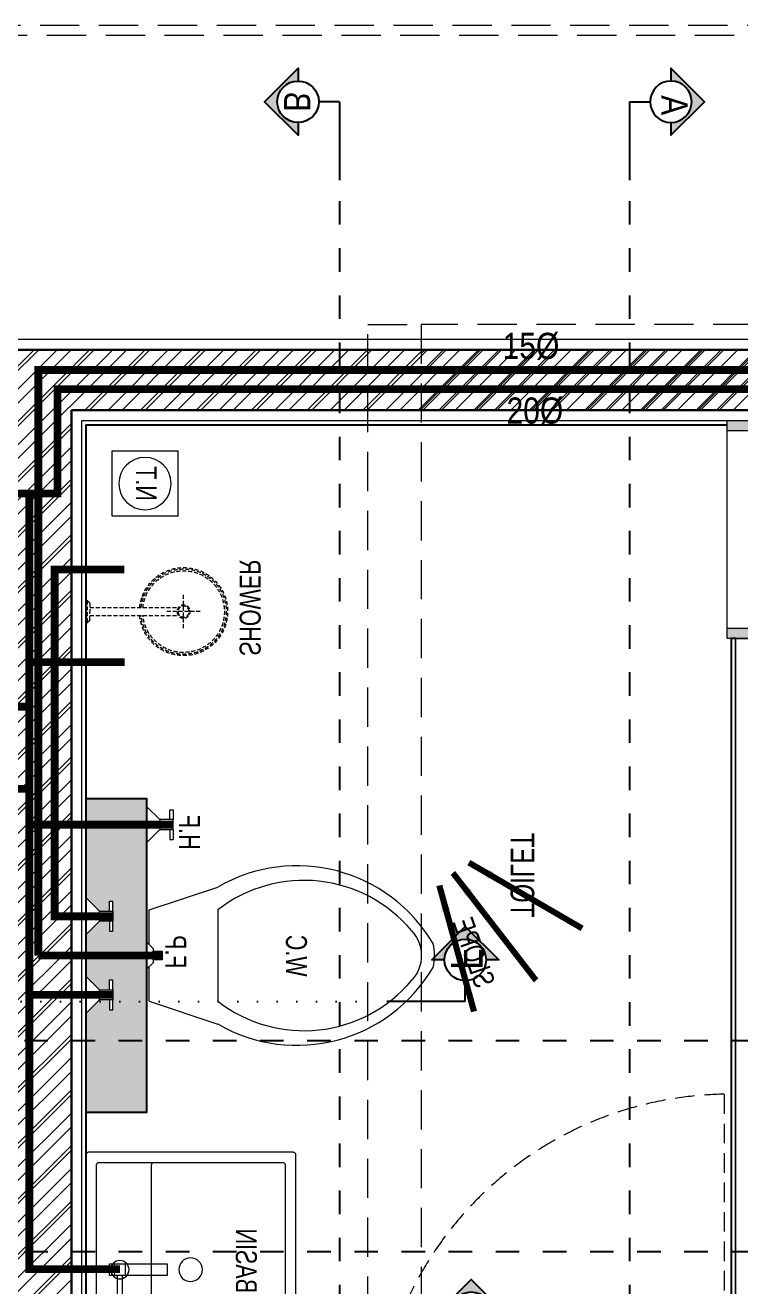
# Model space of a CAD drawing. Header units: inches. Extents: x 899679 to 12882928, y -3363313 to 527800.
# Drawn here: x 918479 to 919846, y 525390 to 527800 of the extents above; entities that cross this region are included whole.
import ezdxf
from ezdxf.enums import TextEntityAlignment as Align

# ---------------------------------------------------------------- set-up
doc = ezdxf.new("R2010")
doc.units = ezdxf.units.IN
doc.header["$LTSCALE"] = 150
for name, pattern in [('Dash', [6, 3, -3]), ('DASHED2', [0.375, 0.25, -0.125]), ('DOT2', [0.125, 0, -0.125]), ('HIDDEN', [0.375, 0.25, -0.125])]:
    doc.linetypes.add(name, pattern=pattern)
for name, color, linetype, lineweight in [('46', 46, 'Continuous', 5), ('ele03', 147, 'Continuous', 5), ('fer', 5, 'Continuous', 9), ('g-cen-sym', 8, 'Continuous', 25), ('g-dot', 8, 'HIDDEN', 9), ('g-ele-02', 8, 'Continuous', 9), ('g-ele-3', 8, 'Continuous', 0), ('g-ele02', 8, 'Continuous', 9), ('g-text', 8, 'Continuous', 9), ('P_Water Supply Downtake pipe', 3, 'Continuous', 25), ('Pl_FLushing PIpe', 150, 'Continuous', 9), ('PLASTER', 3, 'Continuous', 9), ('SHEET', 7, 'Continuous', 13), ('TILE', 8, 'Continuous', 13), ('WALL HATCH-MSA', 251, 'Continuous', 9), ('WALL-MSA', 32, 'Continuous', 30)]:
    doc.layers.add(name, color=color, linetype=linetype, lineweight=lineweight)
for name, color, linetype in [('g-sol250', 8, 'Continuous'), ('P_HOT WATER PIPE', 1, 'HIDDEN'), ('TILE SECTION', 152, 'Continuous')]:
    doc.layers.add(name, color=color, linetype=linetype)
doc.styles.add('AR', font='swisscl.ttf')
doc.styles.add('ARIAL', font='swisscl.ttf')
doc.styles.add('arial unicode', font='swisscl.ttf', dxfattribs={"height": 165})
doc.styles.add('PLUMBING TEXT', font='ARIALN.TTF')
doc.styles.add('SWINS', font='swissc.ttf')
doc.dimstyles.new('25', dxfattribs={"dimtxt": 40, "dimasz": 18, "dimexe": 0, "dimexo": 0, "dimgap": 10, "dimtad": 1, "dimdec": 0, "dimzin": 3, "dimdsep": 46, "dimtxsty": 'ARIAL', "dimblk": 'ARCHTICK', "dimcen": 0, "dimclrd": 256, "dimclre": 256, "dimclrt": 256, "dimadec": 0, "dimazin": 0, "dimtfac": 1, "dimtdec": 0, "dimtmove": 1, "dimatfit": 0, "dimfxl": 1, "dimtolj": 1, "dimtzin": 0, "dimlwd": 18, "dimlwe": 5, "dimarcsym": 0})

# ---------------------------------------------------------------- blocks, each defined once
blk = doc.blocks.new('sec')
at = {"layer": 'g-cen-sym'}
h = blk.add_hatch(color=256, dxfattribs=at)
h.paths.add_polyline_path([(2.73e-14, 537.5273218287452), (-107.956475941309, 429.5708458874361), (-107.956475941309, 399.1607016395453, -0.2062306983916904), (2.730000000001706e-14, 445.6665243379758, -0.4142135623730596), (148.5555081145527, 297.1110162260618), (240.4163056053222, 297.1110162260618)])
h.paths.add_polyline_path([(-107.956475941309, 399.1607016395454), (-107.956475941309, 429.5708458874361), (-138.1869732997017, 399.3403485290693), (-138.1869732997017, 351.6371512499004, -0.09565303018648871)])
h.paths.add_polyline_path([(-138.1869732997017, 399.3403485290693), (-168.4174706606815, 369.1098511680636), (-168.4174706606815, 297.1110162260618), (-148.5555081119139, 297.1110162260618, -0.09423427136048851), (-138.1869732997017, 351.6371512499004)])
h.paths.add_polyline_path([(-168.4174706580426, 369.1098511680636), (-204.6941080129084, 332.8332138158367), (-204.6941080129084, 297.1110162260618), (-168.4174706606815, 297.1110162260618)])
h.paths.add_polyline_path([(-204.6941080129084, 332.8332138158367), (-240.4163056027092, 297.1110162260618), (-204.6941080129084, 297.1110162260618)])
for q in [(2.73e-14, 148.5555081130354), (-561.6378324203346, 0)]:
    blk.add_line((0, 0), q, dxfattribs=at)
blk.add_lwpolyline([(-148.5555081119139, 297.1110162260618), (-240.4163056027092, 297.1110162260618), (2.73e-14, 537.5273218287452), (240.4163056053222, 297.1110162260618), (148.5555081145527, 297.1110162260618)], dxfattribs=at)
blk.add_circle((2.73e-14, 297.1110162260618), 148.5555081130354, dxfattribs=at)
blk = doc.blocks.new('G$C6F56415B')
at = {"layer": 'g-sol250'}
h = blk.add_hatch(color=251, dxfattribs=at)
h.dxf.hatch_style = 1
h.paths.add_polyline_path([(2868.500000003958, -2186.000004635425), (2888.500000003958, -2186.000004635425), (2888.500000003958, -2007.000004675239), (2868.500000003958, -2007.000004675239)])
h = blk.add_hatch(color=251, dxfattribs=at)
h.dxf.hatch_style = 1
h.paths.add_polyline_path([(3264.998622576939, -2186.000004632282), (3284.998622576939, -2186.000004632282), (3284.998622576939, -2007.000004672096), (3264.998622576939, -2007.000004672096)])
at = {"layer": 'WALL HATCH-MSA', "lineweight": 0}
h = blk.add_hatch(dxfattribs=at)
h.set_pattern_fill('ANSI32', color=251, scale=200)
h.set_pattern_definition([(45, (-1153971.499997849, -739599.157166471), (-53.03300858899107, 53.03300858899107), []), (45, (-1153936.144658849, -739599.157166471), (-53.03300858899107, 53.03300858899107), [])])
h.paths.add_polyline_path([(3305.000000003958, -2769.999999999418), (3420.000000003958, -2769.999999999418), (3420.000000003958, -2035), (3305.000000003958, -2035)])
at = {"layer": 'ele03', "color": 251}
blk.add_line((2888.500000003958, -2186.000004635425, 0.1603389650165987), (3265.000000003958, -2186.000026898691, 0.1683559132121625), dxfattribs=at)
at = {"layer": 'g-ele-02', "color": 251, "linetype": 'Continuous', "elevation": 1.118389229855698e-09}
for points in [[(2868.500000003492, -2186.000004635425), (2888.500000003492, -2186.000004635425), (2888.500000003958, -2007.000004675239), (2868.500000003958, -2007.000004675239)], [(3265.000000003958, -2186.000004632398), (3285.000000003958, -2186.000004632398), (3285.000000003958, -2007.000026936643), (3265.000000003958, -2007.000026936643)]]:
    blk.add_lwpolyline(points, close=True, dxfattribs=at)
at = {"layer": 'PLASTER', "color": 251, "linetype": 'Continuous', "ltscale": 750}
blk.add_line((3285.000000003958, -2178.001445907867, 0.3206779289148082), (3285.000000004191, -2023.001445904141, 0.3206779289148082), dxfattribs=at)
at = {"layer": 'PLASTER', "color": 251}
blk.add_lwpolyline([(600, -600), (755, -600), (755, -2015), (2713.500000003492, -2015), (2713.500000003492, -1363), (2868.500000003492, -1363), (2868.500000003492, -2169.999999999534), (600, -2169.999999999534)], close=True, dxfattribs=at)
blk.add_lwpolyline([(3285.000000003958, -2769.999999999534), (3285.000000003958, -2015), (3440.000000003958, -2015), (3440.000000003958, -2769.999999999534)], dxfattribs=at)
at = {"layer": 'SHEET', "color": 251, "linetype": 'HIDDEN', "ltscale": 2}
for points in [[(0, 0), (3468.500000003492, 0), (3468.500000003492, -2769.999999999534), (0, -2769.999999999534)], [(3468.500000003492, -2769.999999999767), (0, -2769.999999999534), (0, -2872.004104344989), (3468.500000003492, -2872.004104345222)]]:
    blk.add_lwpolyline(points, close=True, dxfattribs=at)
at = {"layer": 'WALL-MSA', "color": 251}
for p, q in [((3305.000000003958, -2035), (3305.000000003958, -2769.999999999534)), ((3420.000000003958, -2035), (3420.000000003958, -2769.999999999534))]:
    blk.add_line(p, q, dxfattribs=at)
at = {"layer": 'g-cen-sym', "color": 251, "lineweight": -3, "xscale": 0.2666666667908428, "yscale": 0.2666666667908428, "zscale": 0.2666666667908428, "rotation": 270.0000008804522}
blk.add_blockref('sec', (1501.000680803088, -2674.574290704681), dxfattribs=at)
blk = doc.blocks.new('A$C90003454')
at = {"layer": '46'}
for points in [[(61, 43.86744019016623), (61, 83.86744019016623), (41, 83.86744019016623), (41, 43.86744019016623)], [(689, 83.86744019016623), (689, 43.86744019016623), (709, 43.86744019016623), (709, 83.86744019016623)]]:
    blk.add_hatch(color=256, dxfattribs=at).paths.add_polyline_path(points)
at = {"layer": 'g-sol250'}
h = blk.add_hatch(color=256, dxfattribs=at)
h.dxf.hatch_style = 1
h.paths.add_polyline_path([(60, -27.99999954551458), (40, -27.99999954574741), (40, 42.00000045448542), (60, 42.00000045448542)])
h.paths.add_polyline_path([(40, -27.99999954551458), (20, -27.99999954551458), (20, 151.0000004544854), (40, 151.0000004544854)])
h = blk.add_hatch(color=256, dxfattribs=at)
h.dxf.hatch_style = 1
h.paths.add_polyline_path([(710, -27.99999954551458), (690, -27.99999954574741), (690, 42.00000045448542), (710, 42.00000045448542)])
h.paths.add_polyline_path([(730, -27.99999954551458), (710, -27.99999954551458), (710, 151.000000454369), (730, 151.0000004546018)])
at = {"layer": 'g-dot', "linetype": 'HIDDEN'}
blk.add_lwpolyline([(708.0000086771324, 778.1736657531001), (709, 80.0014110840857)], dxfattribs=at)
blk.add_arc((718.4141859840602, 100.0001017961185), 678.2535204022481, 90.87977700367651, 182.8507157516612, dxfattribs=at)
at = {"layer": 'g-ele-02', "ltscale": 750}
for p, q in [((40, 42.00000045448542), (60, 42.00000045448542)), ((40, -27.99999954551458), (40, 38.13397134840488)), ((20, -27.99999954551458), (40, -27.99999954551458))]:
    blk.add_line(p, q, dxfattribs=at)
for points in [[(20, 151.0000004544854), (20, -27.99999954551458), (40, -27.99999954551458), (40, 151.0000004544854)], [(710, 151.0000004544854), (710, -27.99999954551458), (730, -27.99999954551458), (730, 151.0000004544854)], [(40, -27.99999954551458), (40, 42.00000045448542), (60, 42.00000045448542), (60, -27.99999954551458)], [(690, -27.99999954551458), (690, 42.00000045448542), (710, 42.00000045448542), (710, -27.99999954551458)]]:
    blk.add_lwpolyline(points, close=True, dxfattribs=at)
at = {"layer": 'g-ele-3'}
for p, q in [((40, 62.00000045448542), (40, 42.00000045448542)), ((40, 42.00000045448542), (690, 42.00000045448542))]:
    blk.add_line(p, q, dxfattribs=at)
at = {"layer": 'g-ele02'}
for p, q in [((41, 43.86744019016623), (41, 83.86744019016623)), ((41, 83.86744019016623), (61, 83.86744019016623)), ((689, 83.86744019016623), (61, 83.86744019016623)), ((61, 83.86744019016623), (61, 43.86744019016623)), ((689, 82.86744019016623), (61, 82.86744019016623)), ((61, 43.86744019016623), (41, 43.86744019016623)), ((689, 44.86744019016623), (61, 44.86744019016623)), ((689, 43.86744019016623), (61, 43.86744019016623))]:
    blk.add_line(p, q, dxfattribs=at)
blk.add_lwpolyline([(689, 43.86744019016623), (709, 43.86744019016623), (709, 83.86744019016623), (689, 83.86744019016623)], close=True, dxfattribs=at)
at = {"layer": 'TILE'}
for p, q in [((63.95024102553725, 44.86744019016623, 0.0001237426053477542), (63.95024102553725, 82.86744019016623, 0.0001237426053477542)), ((70.20024102553725, 44.86744019016623, 0.0001237426053477542), (70.20024102553725, 82.86744019016623, 0.0001237426053477542)), ((76.45024102553725, 44.86744019016623, 0.0001237426053477542), (76.45024102553725, 82.86744019016623, 0.0001237426053477542)), ((82.70024107769132, 44.86744019016623, 0.0001237426053477542), (82.70024107769132, 82.86744019016623, 0.0001237426053477542)), ((88.95024107769132, 44.86744019016623, 0.0001237426053477542), (88.95024107769132, 82.86744019016623, 0.0001237426053477542)), ((95.20024107769132, 44.86744019016623, 0.0001237426053477542), (95.20024107769132, 82.86744019016623, 0.0001237426053477542)), ((101.4502410776913, 44.86744019016623, 0.0001237426053477542), (101.4502410776913, 82.86744019016623, 0.0001237426053477542)), ((107.7002410776913, 44.86744019016623, 0.0001237426053477542), (107.7002410776913, 82.86744019016623, 0.0001237426053477542)), ((113.9502410776913, 44.86744019016623, 0.0001237426053477542), (113.9502410776913, 82.86744019016623, 0.0001237426053477542)), ((120.2002410776913, 44.86744019016623, 0.0001237426053477542), (120.2002410776913, 82.86744019016623, 0.0001237426053477542)), ((126.4502410776913, 44.86744019016623, 0.0001237426053477542), (126.4502410776913, 82.86744019016623, 0.0001237426053477542)), ((132.7002410776913, 44.86744019016623, 0.0001237426053477542), (132.7002410776913, 82.86744019016623, 0.0001237426053477542)), ((138.9502410776913, 44.86744019016623, 0.0001237426053477542), (138.9502410776913, 82.86744019016623, 0.0001237426053477542)), ((145.2002410776913, 44.86744019016623, 0.0001237426053477542), (145.2002410776913, 82.86744019016623, 0.0001237426053477542)), ((151.4502410776913, 44.86744019016623, 0.0001237426053477542), (151.4502410776913, 82.86744019016623, 0.0001237426053477542)), ((157.7002410776913, 44.86744019016623, 0.0001237426053477542), (157.7002410776913, 82.86744019016623, 0.0001237426053477542)), ((163.9502410776913, 44.86744019016623, 0.0001237426053477542), (163.9502410776913, 82.86744019016623, 0.0001237426053477542)), ((170.2002410776913, 44.86744019016623, 0.0001237426053477542), (170.2002410776913, 82.86744019016623, 0.0001237426053477542)), ((176.4502410776913, 44.86744019016623, 0.0001237426053477542), (176.4502410776913, 82.86744019016623, 0.0001237426053477542)), ((182.7002410776913, 44.86744019016623, 0.0001237426053477542), (182.7002410776913, 82.86744019016623, 0.0001237426053477542)), ((188.9502410776913, 44.86744019016623, 0.0001237426053477542), (188.9502410776913, 82.86744019016623, 0.0001237426053477542)), ((195.2002410776913, 44.86744019016623, 0.0001237426053477542), (195.2002410776913, 82.86744019016623, 0.0001237426053477542)), ((201.4502410776913, 44.86744019016623, 0.0001237426053477542), (201.4502410776913, 82.86744019016623, 0.0001237426053477542)), ((207.7002410776913, 44.86744019016623, 0.0001237426053477542), (207.7002410776913, 82.86744019016623, 0.0001237426053477542)), ((213.9502410776913, 44.86744019016623, 0.0001237426053477542), (213.9502410776913, 82.86744019016623, 0.0001237426053477542)), ((220.2002410776913, 44.86744019016623, 0.0001237426053477542), (220.2002410776913, 82.86744019016623, 0.0001237426053477542)), ((226.4502410776913, 44.86744019016623, 0.0001237426053477542), (226.4502410776913, 82.86744019016623, 0.0001237426053477542)), ((232.7002410776913, 44.86744019016623, 0.0001237426053477542), (232.7002410776913, 82.86744019016623, 0.0001237426053477542)), ((238.9502410776913, 44.86744019016623, 0.0001237426053477542), (238.9502410776913, 82.86744019016623, 0.0001237426053477542)), ((245.2002410776913, 44.86744019016623, 0.0001237426053477542), (245.2002410776913, 82.86744019016623, 0.0001237426053477542)), ((245.2002410776913, 44.86744019016623, 0.0001237426053477542), (245.2002410776913, 82.86744019016623, 0.0001237426053477542)), ((251.4502410776913, 44.86744019016623, 0.0001237426053477542), (251.4502410776913, 82.86744019016623, 0.0001237426053477542)), ((251.4502410776913, 44.86744019016623, 0.0001237426053477542), (251.4502410776913, 82.86744019016623, 0.0001237426053477542)), ((257.7002410776913, 44.86744019016623, 0.0001237426053477542), (257.7002410776913, 82.86744019016623, 0.0001237426053477542)), ((257.7002410776913, 44.86744019016623, 0.0001237426053477542), (257.7002410776913, 82.86744019016623, 0.0001237426053477542)), ((263.9502410776913, 44.86744019016623, 0.0001237426053477542), (263.9502410776913, 82.86744019016623, 0.0001237426053477542)), ((263.9502410776913, 44.86744019016623, 0.0001237426053477542), (263.9502410776913, 82.86744019016623, 0.0001237426053477542)), ((270.2002410776913, 44.86744019016623, 0.0001237426053477542), (270.2002410776913, 82.86744019016623, 0.0001237426053477542)), ((270.2002410776913, 44.86744019016623, 0.0001237426053477542), (270.2002410776913, 82.86744019016623, 0.0001237426053477542)), ((276.4502410776913, 44.86744019016623, 0.0001237426053477542), (276.4502410776913, 82.86744019016623, 0.0001237426053477542)), ((276.4502410776913, 44.86744019016623, 0.0001237426053477542), (276.4502410776913, 82.86744019016623, 0.0001237426053477542)), ((282.7002410776913, 44.86744019016623, 0.0001237426053477542), (282.7002410776913, 82.86744019016623, 0.0001237426053477542)), ((282.7002410776913, 44.86744019016623, 0.0001237426053477542), (282.7002410776913, 82.86744019016623, 0.0001237426053477542)), ((288.9502410776913, 44.86744019016623, 0.0001237426053477542), (288.9502410776913, 82.86744019016623, 0.0001237426053477542)), ((288.9502410776913, 44.86744019016623, 0.0001237426053477542), (288.9502410776913, 82.86744019016623, 0.0001237426053477542)), ((295.2002410776913, 44.86744019016623, 0.0001237426053477542), (295.2002410776913, 82.86744019016623, 0.0001237426053477542)), ((301.4502410776913, 44.86744019016623, 0.0001237426053477542), (301.4502410776913, 82.86744019016623, 0.0001237426053477542)), ((307.7002410776913, 44.86744019016623, 0.0001237426053477542), (307.7002410776913, 82.86744019016623, 0.0001237426053477542)), ((313.9502410776913, 44.86744019016623, 0.0001237426053477542), (313.9502410776913, 82.86744019016623, 0.0001237426053477542)), ((320.2002410776913, 44.86744019016623, 0.0001237426053477542), (320.2002410776913, 82.86744019016623, 0.0001237426053477542)), ((326.4502410776913, 44.86744019016623, 0.0001237426053477542), (326.4502410776913, 82.86744019016623, 0.0001237426053477542)), ((332.7002410776913, 44.86744019016623, 0.0001237426053477542), (332.7002410776913, 82.86744019016623, 0.0001237426053477542)), ((338.9502410776913, 44.86744019016623, 0.0001237426053477542), (338.9502410776913, 82.86744019016623, 0.0001237426053477542)), ((338.9502410255373, 44.86744019016623, 0.0001237426053477542), (338.9502410255373, 82.86744019016623, 0.0001237426053477542)), ((345.2002410776913, 44.86744019016623, 0.0001237426053477542), (345.2002410776913, 82.86744019016623, 0.0001237426053477542)), ((351.4502410776913, 44.86744019016623, 0.0001237426053477542), (351.4502410776913, 82.86744019016623, 0.0001237426053477542)), ((357.7002410776913, 44.86744019016623, 0.0001237426053477542), (357.7002410776913, 82.86744019016623, 0.0001237426053477542)), ((363.9502410776913, 44.86744019016623, 0.0001237426053477542), (363.9502410776913, 82.86744019016623, 0.0001237426053477542)), ((370.2002410776913, 44.86744019016623, 0.0001237426053477542), (370.2002410776913, 82.86744019016623, 0.0001237426053477542)), ((376.4502410776913, 44.86744019016623, 0.0001237426053477542), (376.4502410776913, 82.86744019016623, 0.0001237426053477542)), ((382.7002410776913, 44.86744019016623, 0.0001237426053477542), (382.7002410776913, 82.86744019016623, 0.0001237426053477542)), ((388.9502410776913, 44.86744019016623, 0.0001237426053477542), (388.9502410776913, 82.86744019016623, 0.0001237426053477542)), ((395.2002410776913, 44.86744019016623, 0.0001237426053477542), (395.2002410776913, 82.86744019016623, 0.0001237426053477542)), ((401.4502410776913, 44.86744019016623, 0.0001237426053477542), (401.4502410776913, 82.86744019016623, 0.0001237426053477542)), ((407.7002410776913, 44.86744019016623, 0.0001237426053477542), (407.7002410776913, 82.86744019016623, 0.0001237426053477542)), ((413.9502410776913, 44.86744019016623, 0.0001237426053477542), (413.9502410776913, 82.86744019016623, 0.0001237426053477542)), ((420.2002410776913, 44.86744019016623, 0.0001237426053477542), (420.2002410776913, 82.86744019016623, 0.0001237426053477542)), ((426.4502410776913, 44.86744019016623, 0.0001237426053477542), (426.4502410776913, 82.86744019016623, 0.0001237426053477542)), ((432.7002410776913, 44.86744019016623, 0.0001237426053477542), (432.7002410776913, 82.86744019016623, 0.0001237426053477542)), ((438.9502410776913, 44.86744019016623, 0.0001237426053477542), (438.9502410776913, 82.86744019016623, 0.0001237426053477542)), ((445.2002410776913, 44.86744019016623, 0.0001237426053477542), (445.2002410776913, 82.86744019016623, 0.0001237426053477542)), ((451.4502410776913, 44.86744019016623, 0.0001237426053477542), (451.4502410776913, 82.86744019016623, 0.0001237426053477542)), ((457.7002410776913, 44.86744019016623, 0.0001237426053477542), (457.7002410776913, 82.86744019016623, 0.0001237426053477542)), ((463.9502410776913, 44.86744019016623, 0.0001237426053477542), (463.9502410776913, 82.86744019016623, 0.0001237426053477542)), ((470.2002410776913, 44.86744019016623, 0.0001237426053477542), (470.2002410776913, 82.86744019016623, 0.0001237426053477542)), ((476.4502410776913, 44.86744019016623, 0.0001237426053477542), (476.4502410776913, 82.86744019016623, 0.0001237426053477542)), ((482.7002410776913, 44.86744019016623, 0.0001237426053477542), (482.7002410776913, 82.86744019016623, 0.0001237426053477542)), ((482.7002410888672, 44.86744019016623, 0.0001237426053477542), (482.7002410888672, 82.86744019016623, 0.0001237426053477542)), ((488.9502410776913, 44.86744019016623, 0.0001237426053477542), (488.9502410776913, 82.86744019016623, 0.0001237426053477542)), ((488.9502410888672, 44.86744019016623, 0.0001237426053477542), (488.9502410888672, 82.86744019016623, 0.0001237426053477542)), ((495.2002410776913, 44.86744019016623, 0.0001237426053477542), (495.2002410776913, 82.86744019016623, 0.0001237426053477542)), ((495.2002410888672, 44.86744019016623, 0.0001237426053477542), (495.2002410888672, 82.86744019016623, 0.0001237426053477542)), ((501.4502410776913, 44.86744019016623, 0.0001237426053477542), (501.4502410776913, 82.86744019016623, 0.0001237426053477542)), ((501.4502410888672, 44.86744019016623, 0.0001237426053477542), (501.4502410888672, 82.86744019016623, 0.0001237426053477542)), ((507.7002410776913, 44.86744019016623, 0.0001237426053477542), (507.7002410776913, 82.86744019016623, 0.0001237426053477542)), ((507.7002410888672, 44.86744019016623, 0.0001237426053477542), (507.7002410888672, 82.86744019016623, 0.0001237426053477542)), ((513.9502410776913, 44.86744019016623, 0.0001237426053477542), (513.9502410776913, 82.86744019016623, 0.0001237426053477542)), ((513.9502410888672, 44.86744019016623, 0.0001237426053477542), (513.9502410888672, 82.86744019016623, 0.0001237426053477542)), ((520.2002410776913, 44.86744019016623, 0.0001237426053477542), (520.2002410776913, 82.86744019016623, 0.0001237426053477542)), ((520.2002410888672, 44.86744019016623, 0.0001237426053477542), (520.2002410888672, 82.86744019016623, 0.0001237426053477542)), ((526.4502410776913, 44.86744019016623, 0.0001237426053477542), (526.4502410776913, 82.86744019016623, 0.0001237426053477542)), ((526.4502410888672, 44.86744019016623, 0.0001237426053477542), (526.4502410888672, 82.86744019016623, 0.0001237426053477542)), ((532.7002410888672, 44.86744019016623, 0.0001237426053477542), (532.7002410888672, 82.86744019016623, 0.0001237426053477542)), ((538.9502410888672, 44.86744019016623, 0.0001237426053477542), (538.9502410888672, 82.86744019016623, 0.0001237426053477542)), ((545.2002410888672, 44.86744019016623, 0.0001237426053477542), (545.2002410888672, 82.86744019016623, 0.0001237426053477542)), ((551.4502410888672, 44.86744019016623, 0.0001237426053477542), (551.4502410888672, 82.86744019016623, 0.0001237426053477542)), ((557.7002410888672, 44.86744019016623, 0.0001237426053477542), (557.7002410888672, 82.86744019016623, 0.0001237426053477542)), ((563.9502410888672, 44.86744019016623, 0.0001237426053477542), (563.9502410888672, 82.86744019016623, 0.0001237426053477542)), ((570.2002410888672, 44.86744019016623, 0.0001237426053477542), (570.2002410888672, 82.86744019016623, 0.0001237426053477542)), ((576.4502410888672, 44.86744019016623, 0.0001237426053477542), (576.4502410888672, 82.86744019016623, 0.0001237426053477542)), ((582.7002410888672, 44.86744019016623, 0.0001237426053477542), (582.7002410888672, 82.86744019016623, 0.0001237426053477542)), ((588.9502410888672, 44.86744019016623, 0.0001237426053477542), (588.9502410888672, 82.86744019016623, 0.0001237426053477542)), ((595.2002410888672, 44.86744019016623, 0.0001237426053477542), (595.2002410888672, 82.86744019016623, 0.0001237426053477542)), ((601.4502410888672, 44.86744019016623, 0.0001237426053477542), (601.4502410888672, 82.86744019016623, 0.0001237426053477542)), ((607.7002410888672, 44.86744019016623, 0.0001237426053477542), (607.7002410888672, 82.86744019016623, 0.0001237426053477542)), ((613.9502410888672, 44.86744019016623, 0.0001237426053477542), (613.9502410888672, 82.86744019016623, 0.0001237426053477542)), ((620.2002410888672, 44.86744019016623, 0.0001237426053477542), (620.2002410888672, 82.86744019016623, 0.0001237426053477542)), ((626.4502410888672, 44.86744019016623, 0.0001237426053477542), (626.4502410888672, 82.86744019016623, 0.0001237426053477542)), ((632.7002410888672, 44.86744019016623, 0.0001237426053477542), (632.7002410888672, 82.86744019016623, 0.0001237426053477542)), ((638.9502410888672, 44.86744019016623, 0.0001237426053477542), (638.9502410888672, 82.86744019016623, 0.0001237426053477542)), ((645.2002410888672, 44.86744019016623, 0.0001237426053477542), (645.2002410888672, 82.86744019016623)), ((651.4502410888672, 44.86744019016623, 0.0001237426053477542), (651.4502410888672, 82.86744019016623, 0.0001237426053477542)), ((657.7002410888672, 44.86744019016623, 0.0001237426053477542), (657.7002410888672, 82.86744019016623, 0.0001237426053477542)), ((663.9502410888672, 44.86744019016623, 0.0001237426053477542), (663.9502410888672, 82.86744019016623, 0.0001237426053477542)), ((670.2002410888672, 44.86744019016623, 0.0001237426053477542), (670.2002410888672, 82.86744019016623, 0.0001237426053477542)), ((676.4502410888672, 44.86744019016623, 0.0001237426053477542), (676.4502410888672, 82.86744019016623, 0.0001237426053477542)), ((682.7002410888672, 44.86744019016623, 0.0001237426053477542), (682.7002410888672, 82.86744019016623, 0.0001237426053477542)), ((688.9502410888672, 44.86744019016623, 0.0001237426053477542), (688.9502410888672, 82.86744019016623, 0.0001237426053477542))]:
    blk.add_line(p, q, dxfattribs=at)
at = {"layer": 'TILE SECTION'}
blk.add_line((19.99999997019768, 139.0000004544854, 1.390123540723209e-07), (19.99999997019768, 147.0000004544854, 1.76020270359345e-07), dxfattribs=at)
blk.add_lwpolyline([(28, -27.99999954551458), (28, -28)], dxfattribs=at)
blk = doc.blocks.new('ewc')
at = {"linetype": 'Continuous'}
for p, q in [((6.000000000021826, 101.599999135622), (158.4000000000451, 152.3999991355522)), ((6.000000000021826, 24.57502629797091), (6.000000000021826, 101.599999135622)), ((158.4000000000451, 101.599999135622), (158.4000000000451, -101.6000008644478)), ((6.000000000021826, -101.6000008644478), (6.000000000021826, -24.57502391314483)), ((6.000000000021826, -101.6000008644478), (158.4000000000451, -152.4000008643779))]:
    blk.add_line(p, q, dxfattribs=at)
for points in [[(14.69999999997526, -15.87502045519068), (2.18279e-11, -30.5750262979127), (2.18279e-11, 30.57502629797091), (14.69999999997526, 15.87502629801747)], [(14.69999999997526, 9.524999135552207), (35.09999999999855, 9.524999135552207), (35.09999999999855, -9.52500086449436), (14.69999999997526, -9.52500086449436)]]:
    blk.add_lwpolyline(points, close=True, dxfattribs=at)
for centre, radius, start, end in [((334.6003760970416, -151.6075776776415), 351.3777508359386, 30.46294972132546, 120.0965059132994), ((350.166366009762, -145.4049900448299), 312.7060038516717, 39.84628294043039, 127.8249367280076), ((532.3713892993037, -8.644419722e-07), 79.81336324384073, 316.4848892072429, 43.51511079275708), ((539.3991887490483, 0.0005310428678058), 101.6, 344.8605283250158, 15.13947077070725), ((334.6003760970416, 151.607575948874), 351.3777508359386, 239.9034940867005, 329.5370502786747), ((350.166366009762, 145.4049883160623), 312.7060038516717, 232.1750632719923, 320.1537170595696)]:
    blk.add_arc(centre, radius, start, end, dxfattribs=at)
blk = doc.blocks.new('TAP-1')
for p, q in [((9.525013580918312, -44.44999999995343), (28.57501366082579, -44.44999999995343)), ((28.57501366082579, -44.44999999995343), (28.57501366082579, -50.80000000004657)), ((9.525013580918312, -50.80000000004657), (28.57501366082579, -50.80000000004657))]:
    blk.add_line(p, q)
for points in [[(-9.52499020472169, -25.40001328103244), (-34.92501358129084, 0), (34.92501358129084, 0), (9.525013580918312, -25.40002716239542)], [(-9.524986418895423, -44.44999999995343), (-28.5749864988029, -44.44999999995343), (-28.5749864988029, -50.80000000004657), (-9.524986418895423, -50.80000000004657)]]:
    blk.add_lwpolyline(points)
blk.add_lwpolyline([(9.525013580918312, -25.40000000002328), (9.525013580918312, -50.80000000004657), (-9.524986418895423, -50.80000000004657), (-9.524986418895423, -25.40000000002328)], close=True)
blk = doc.blocks.new('SHOWE')
at = {"linetype": 'HIDDEN', "ltscale": 0.2}
for p, q in [((3964447.41797269, -1171664.506144696), (3964447.41797269, -1171728.070058059)), ((3964261.271450256, -1171717.877676996), (3964261.271450256, -1171674.69852576)), ((3964261.271450256, -1171674.69852576), (3964263.25518613, -1171674.69852576)), ((3964264.191053578, -1171676.315896782), (3964264.191053578, -1171716.260305974)), ((3964268.677912816, -1171680.545468975), (3964268.677912816, -1171696.288101378)), ((3964268.677912816, -1171688.608185914), (3964437.518242255, -1171688.608185914)), ((3964261.271450256, -1171717.877676996), (3964263.25518613, -1171717.877676996)), ((3964268.677912816, -1171712.03073378), (3964268.677912816, -1171696.288101378)), ((3964268.677912816, -1171703.968016841), (3964437.518242255, -1171703.968016841)), ((3964479.199929371, -1171696.288101378), (3964415.636016008, -1171696.288101378))]:
    blk.add_line(p, q, dxfattribs=at)
for radius in [12.52939600332496, 10.60559754534385]:
    blk.add_circle((3964447.41797269, -1171696.288101378), radius, dxfattribs=at)
for centre, radius, start, end in [((3964447.41797269, -1171696.288101378), 84.1182558508841, 185.2383439448377, 174.7616560551623), ((3964447.41797269, -1171696.288101378), 81.44943994610814, 185.4104901390506, 174.5895098609494), ((3964447.41797269, -1171696.288101378), 78.01273819544859, 185.6495978581566, 174.3504021418434), ((3964262.430305941, -1171676.255278623), 1.761790794594319, 358.0282276805702, 62.08212360531263), ((3964259.806870411, -1171685.330740351), 10.07939559121934, 28.34357964861819, 64.21035482080879), ((3964262.430305941, -1171716.320924133), 1.761790794594319, 297.9178763946873, 1.971772319429784), ((3964259.806870411, -1171707.245462405), 10.07939559121934, 295.7896451791912, 331.6564203513818)]:
    blk.add_arc(centre, radius, start, end, dxfattribs=at)
blk = doc.blocks.new('A$Cd9974d17')
at = {"elevation": -2.990973136893025e-06}
blk.add_lwpolyline([(14.51018306124024, -125), (139.5101830612402, -125), (139.5101830612402, 0), (14.51018306124024, 0)], close=True, dxfattribs=at)
blk.add_circle((77.01018305378966, -62.50000000372529, -3.011486838741326e-06), 50)
blk = doc.blocks.new('_ArchTick')
at = {"color": 0, "linetype": 'ByBlock', "const_width": 0.15}
blk.add_lwpolyline([(-0.5, -0.5), (0.5, 0.5)], dxfattribs=at)
blk = doc.blocks.new('G$CDDA0B9F1')
for p, q in [((-400, 220), (-400, -220)), ((-5, 225), (-395, 225)), ((0, -220), (0, 220)), ((-380, 200), (-380, -200)), ((-130, 205), (-375, 205)), ((-25, 205), (-130, 205)), ((-125, -200), (-125, 200)), ((-20, -200), (-20, 200)), ((-375, -205), (-130, -205)), ((-130, -205), (-25, -205)), ((-395, -225), (-5, -225))]:
    blk.add_line(p, q)
at = {"elevation": 0.003664417343984999}
blk.add_lwpolyline([(-155.0000000372529, -11.39126687496901), (-44.9999999627471, -11.39126687496901), (-44.9999999627471, 11.39126687124372), (-155.0000000372529, 11.39126687124372)], close=True, dxfattribs=at)
for points in [[(-74.49908548593521, -11.39230860024691), (-54.49908552318811, -11.39230860024691), (-54.49908552318811, 11.39022514596581), (-74.49908548593521, 11.39022514596581)], [(-59.49908550456166, -11.39230860024691), (-59.49908550456166, -61.39230860024691), (-69.49908550456166, -61.39230860024691), (-69.49908550456166, -11.39230860024691)]]:
    blk.add_lwpolyline(points, close=True)
for centre, radius in [((-199.5, 0), 22.5), ((-64.5, 0), 17.5)]:
    blk.add_circle(centre, radius)
for centre, radius, start, end in [((-394.9999999999999, 220.0000000002327), 5.000000000000085, 90.00000000000131, 179.999999999999), ((-5, 220.0000000002328), 5, 0, 90), ((-374.9999999999999, 200.0000000002327), 5.000000000000085, 90.00000000000131, 179.999999999999), ((-130, 200.0000000002328), 5, 0, 90), ((-25, 200.0000000002328), 5, 0, 90), ((-375.0000000000001, -200.0000000000001), 4.999999999999943, 179.9999999999993, 270.0000000000007), ((-130, -200), 5, 270, 0), ((-25, -200), 5, 270, 0), ((-395.0000000000001, -220.0000000000001), 4.999999999999943, 179.9999999999993, 270.0000000000007), ((-5, -220), 5, 270, 0)]:
    blk.add_arc(centre, radius, start, end)
blk = doc.blocks.new('G$C5646BBEC')
at = {"layer": 'WALL HATCH-MSA', "lineweight": 0}
h = blk.add_hatch(dxfattribs=at)
h.set_pattern_fill('ANSI32', color=252, scale=200)
h.set_pattern_definition([(45, (-1157992.199997847, -733582.8571664888), (-53.03300858899107, 53.03300858899107), []), (45, (-1157956.844658847, -733582.8571664888), (-53.03300858899107, 53.03300858899107), [])])
h.paths.add_polyline_path([(-600.6999999941327, 3981.299999982119), (-715.6999999941327, 3981.299999982351), (-715.6999999941327, 2578.299999975599), (-2685.699999994133, 2578.299999975599), (-2685.699999994133, 3116.299999982584), (-2800.699999994133, 3116.299999982584), (-2800.699999994133, 2463.299999975134), (-600.6999999941327, 2463.299999975134)])
at = {"layer": 'g-cen-sym', "color": 252, "linetype": 'DOT2', "ltscale": 2}
blk.add_line((-1845.23601279431, 188.8810991942883), (-1845.236009642947, 3180.572612819495), dxfattribs=at)
at = {"layer": 'PLASTER', "color": 252}
blk.add_lwpolyline([(-3420.699999998091, 4181.299999982119), (-3420.699999998091, 3846.299999982584), (-1152.199999994598, 3846.299999982584), (-1152.199999994598, 4181.299999982119)], dxfattribs=at)
at = {"layer": 'PLASTER', "color": 252, "elevation": -1.973763586023082e-09}
blk.add_lwpolyline([(-580.6999999938998, 4001.299999982119), (-580.6999999941327, 2443.299999975134), (-2820.699999994133, 2443.299999975134), (-2820.699999994133, 3136.299999982584), (-2665.699999994133, 3136.299999982584), (-2665.699999994133, 2598.299999975599), (-735.6999999941327, 2598.299999975599), (-735.6999999938998, 4001.299999982119)], close=True, dxfattribs=at)
at = {"layer": 'SHEET', "color": 252, "linetype": 'HIDDEN', "ltscale": 2}
blk.add_lwpolyline([(-6571.399999996182, 4181.299999982119), (0, 4181.299999982119), (-0.6999999941326678, 75), (-6572.099999990314, 75)], close=True, dxfattribs=at)
at = {"layer": 'WALL-MSA', "color": 252}
for p, q in [((-715.6999999938998, 3981.299999982119), (-715.6999999941327, 2578.299999975599)), ((-600.6999999938998, 3981.299999982119), (-600.6999999941327, 2463.299999975134)), ((-715.6999999941327, 2578.299999975599), (-2685.699999994133, 2578.299999975599))]:
    blk.add_line(p, q, dxfattribs=at)
at = {"layer": 'g-cen-sym', "color": 252, "linetype": 'DASHED2', "ltscale": 10, "xscale": -0.2666666667908429, "yscale": 0.2666666667908429, "zscale": 0.2666666667908429, "rotation": 270}
blk.add_blockref('sec', (-1845.210421316791, 3330.342697163345), dxfattribs=at)
at = {"layer": 'g-cen-sym', "color": 252, "linetype": 'DASHED2', "ltscale": 10, "style": 'SWINS'}
blk.add_text('F', height=60.00000000000001, dxfattribs=at).set_placement((-1764.491508444771, 3333.250528830569, 4.250323920787025e-06), align=Align.MIDDLE_CENTER)
at = {"layer": 'g-text', "color": 7, "style": 'arial unicode'}
blk.add_text('TOILET', height=45, dxfattribs=at).set_placement((-1684.828857916873, 3416.885377449449))
blk = doc.blocks.new('G$C0B7125EA')
at = {"layer": 'g-sol250'}
h = blk.add_hatch(color=251, dxfattribs=at)
h.dxf.hatch_style = 1
h.paths.add_polyline_path([(-408.5, 1224.000000006985), (-388.5, 1224.000000006985), (-388.5, 1402.999999967171), (-408.5, 1402.999999967171)])
h = blk.add_hatch(color=251, dxfattribs=at)
h.dxf.hatch_style = 1
h.paths.add_polyline_path([(-12.00137742701918, 1224.000000010128), (7.998622572980821, 1224.000000010128), (7.998622572980821, 1402.999999970314), (-12.00137742701918, 1402.999999970314)])
at = {"layer": 'g-sol250', "ltscale": 750}
h = blk.add_hatch(color=251, dxfattribs=at)
h.dxf.hatch_style = 1
h.paths.add_polyline_path([(-1314, 115.415566301439), (-1314, 0), (-1123.862513579428, 0), (-1098.462486419361, 25.4000170645304), (-1098.462486419361, 44.44999999762513), (-1117.512486499269, 44.44999999762513), (-1117.512486499269, 50.79999999771826), (-1098.462486419361, 50.79999999771826), (-1079.412486419547, 50.79999999771826), (-1060.36248633964, 50.79999999771826), (-1060.36248633964, 44.44999999762513), (-1079.412486419547, 44.44999999762513), (-1079.412486419547, 25.40002716006711), (-1054.012486421503, 0), (-973.8625135817565, 0), (-948.4624864193611, 25.40001706685871), (-948.4624864193611, 44.44999999995343), (-967.5124864992686, 44.44999999995343), (-967.5124864992686, 50.80000000004657), (-948.4624864193611, 50.80000000004657), (-929.4124864195473, 50.80000000004657), (-910.3624863396399, 50.80000000004657), (-910.3624863396399, 44.44999999995343), (-929.4124864195473, 44.44999999995343), (-929.4124864195473, 25.40002716239542), (-904.0124864191748, 0), (-714, 0), (-714, 115.415566301439)])
at = {"layer": 'WALL HATCH-MSA', "lineweight": 0}
h = blk.add_hatch(dxfattribs=at)
h.set_pattern_fill('ANSI32', color=251, scale=200)
h.set_pattern_definition([(45, (-1157248.499997853, -736189.1571664645), (-53.03300858899107, 53.03300858899107), []), (45, (-1157213.144658853, -736189.1571664645), (-53.03300858899107, 53.03300858899107), [])])
h.paths.add_polyline_path([(-1942, 510.0000000069849), (-2057, 510.0000000069849), (-2057, -143.0000000004657), (143, -143.0000000004657), (143, 1375.000000006519), (28, 1375.000000006519), (28, -28), (-1942, -28)])
at = {"layer": 'ele03', "color": 251}
blk.add_line((-388.5, 1224.000000006985, 0.1603389638982095), (-12, 1223.999977743719, 0.1683559120937733), dxfattribs=at)
at = {"layer": 'g-cen-sym', "color": 251, "linetype": 'Dash', "lineweight": -3, "ltscale": 0.1}
for p, q in [((-1579.461025167955, -567.8042019905988), (-1579.461025167955, 1773.735860333312)), ((-1175.99932149821, -567.8042019905988), (-1175.99932149821, 1773.735860333312)), ((517.0887102968991, 1037.423858889146), (-2418.784141497919, 1037.464907637448)), ((517.0887102968991, 483.9580266599078), (-2418.784141497919, 483.99907540821))]:
    blk.add_line(p, q, dxfattribs=at)
at = {"layer": 'g-ele-02', "color": 251, "linetype": 'Continuous'}
for points in [[(-408.5000000004657, 1224.000000006985), (-388.5000000004657, 1224.000000006985), (-388.5, 1402.999999967171), (-408.5, 1402.999999967171)], [(-12, 1224.000000010012), (8, 1224.000000010012), (8, 1402.999977705767), (-12, 1402.999977705767)]]:
    blk.add_lwpolyline(points, close=True, dxfattribs=at)
at = {"layer": 'PLASTER', "color": 251, "linetype": 'Continuous', "ltscale": 750}
blk.add_line((8, 1231.998558734544, 0.320677927796419), (8.00000000023283, 1386.998558738269, 0.320677927796419), dxfattribs=at)
at = {"layer": 'PLASTER', "color": 251}
blk.add_lwpolyline([(-408.5000000004657, 1995.000000006519), (-408.5000000004657, 1240.000000006985), (-2677.000000003958, 1240.000000006985), (-2677.000000003958, 1995.000000006519)], dxfattribs=at)
blk.add_lwpolyline([(-2077, 530.0000000069849), (-1922, 530.0000000069849), (-1922, -8), (8, -8), (8, 1395.000000006519), (163, 1395.000000006519), (163, -163.0000000004657), (-2077, -163.0000000004657)], close=True, dxfattribs=at)
at = {"layer": 'SHEET', "color": 251, "linetype": 'HIDDEN', "ltscale": 2}
blk.add_lwpolyline([(-2677, -763.0000000004657), (763, -763.0000000004657), (763, 1995.000000006519), (-2677, 1995.000000006519)], close=True, dxfattribs=at)
at = {"layer": 'TILE SECTION', "color": 251}
for points in [[(-408.5000000004657, 1240.000000006985), (-408.5000000004657, 1232.000000006985), (-1905.999999545515, 1232.000000006985)], [(-1914, 530.0000000069849), (-1914, 0), (0, 0), (0, 1224.000000010012)], [(-714, 0), (-714, 115.415566301439), (-1314, 115.415566301439), (-1314, 0)]]:
    blk.add_lwpolyline(points, dxfattribs=at)
at = {"layer": 'WALL-MSA', "color": 251}
for p, q in [((28, 1375.000000006519), (28, -28)), ((143, 1375.000000006519), (143, -143.0000000004657)), ((28, -28), (-1942, -28))]:
    blk.add_line(p, q, dxfattribs=at)
at = {"layer": 'fer', "color": 251, "xscale": -0.8580354073040002, "yscale": 0.8580354073040002, "zscale": 0.8580354073040002, "rotation": 270}
blk.add_blockref('ewc', (-1013.937500000466, 115.415566301439), dxfattribs=at)
at = {"layer": 'fer', "color": 251}
for name, p, rotation in [('G$CDDA0B9F1', (-1614, 0), 269.9999999999998), ('SHOWE', (-1172053.288101376, -3964261.271450257), 90.00000000000001), ('TAP-1', (-763.9374977583066, 115.415566301439), 180)]:
    blk.add_blockref(name, p, dxfattribs=dict(at, rotation=rotation))
blk.add_blockref('A$Cd9974d17', (-189.5101830612402, 175, 2.990973136893025e-06), dxfattribs=at)
at = {"layer": 'fer', "color": 251, "xscale": -1, "rotation": 180}
for p in [(-1088.937500000466, -2.328306436538696e-09), (-938.9375000004657, 0)]:
    blk.add_blockref('TAP-1', p, dxfattribs=at)
at = {"layer": 'g-cen-sym', "color": 251, "lineweight": -3, "xscale": 0.2666666667908428, "yscale": 0.2666666667908428, "zscale": 0.2666666667908428}
blk.add_blockref('sec', (616.8587990119122, 1037.423861190444), dxfattribs=at)
at = {"layer": 'g-cen-sym', "color": 251, "lineweight": -3, "xscale": -0.2666666667908428, "yscale": 0.2666666667908428, "zscale": 0.2666666667908428, "rotation": 180}
blk.add_blockref('sec', (616.8587990119122, 483.9580243586097), dxfattribs=at)
at = {"layer": 'g-dot', "color": 251, "ltscale": 0.2, "xscale": -1, "rotation": 270}
blk.add_blockref('A$C90003454', (-2057, 510.0000000069849), dxfattribs=at)
at = {"layer": 'g-cen-sym', "color": 251, "lineweight": -3, "style": 'SWINS'}
for s, p in [('A', (610.1468719597906, 1123.376492634648, 2.375956986711003e-09)), ('B', (616.9674803433008, 403.0916823840234, 2.375956986711003e-09))]:
    blk.add_text(s, height=50, dxfattribs=at).set_placement(p, align=Align.MIDDLE_CENTER)
at = {"layer": 'g-text', "color": 251, "style": 'arial unicode'}
blk.add_text('SLOPE ', height=39.99999999999999, rotation=340.6756943837968, dxfattribs=at).set_placement((-1079.062794626923, 744.321452421369, -0.01069811757484878))
for s, p in [('W.C', (-1014.344481163658, 401.6431526052766, 0.0008624793718681326)), ('BASIN', (-1596.969805968925, 305.9721459826687, -0.2245529503680686))]:
    blk.add_text(s, height=40, dxfattribs=at).set_placement(p, align=Align.MIDDLE)
for s, p in [('SHOWER', (-441.6623905524611, 293.2177204020554, 3.051721925909947e-06)), ('H.F', (-811.6082236114889, 177.3282574035693, 3.051721925909947e-06)), ('F.P', (-1038.842016063863, 151.1498162748758, -0.0002859486107630819)), ('N.T', (-145.4362281113863, 94.99648541363422, -3.224998791748e-06))]:
    blk.add_text(s, height=40, dxfattribs=at).set_placement(p)
at = {"layer": 'g-text', "color": 251}
for points in [[(-836.3717153884936, 730.8741228056606), (-961.3408405750524, 946.83320111176)], [(-855.6511345051695, 700.2293432785664), (-1060.761181290029, 858.8637735461816)], [(-880.4638994887937, 673.8641160349362), (-1120.906742160209, 740.518786995206)]]:
    blk.add_leader(points, dimstyle='25', override={"dimasz": 50, "dimtad": 0, "dimtxsty": 'AR', "dimlwd": 65535}, dxfattribs=at)

msp = doc.modelspace()

# ---------------------------------------------------------------- linework, layer by layer
at = {"layer": 'P_HOT WATER PIPE', "linetype": 'Continuous', "ltscale": 0.52, "const_width": 15, "elevation": 1.118389214571636e-09}
msp.add_lwpolyline([(918646.2999953574, 526097.6649435861), (918535.5000000002, 526097.6649435861), (918535.5000000002, 526760.0981592066), (918668.5000000002, 526760.0981592066)], dxfattribs=at)
at = {"layer": 'P_Water Supply Downtake pipe', "ltscale": 20, "const_width": 15}
for points, elevation in [([(918336.6373362506, 526905.1517733098), (918541.0000000002, 526905.1517733098), (918541.0000000002, 527104.5981592066), (919872.0000000002, 527104.5981592066), (919872.0000000002, 524833.9926551478), (920102.5000000002, 524833.9926551478)], -1.973763586023082e-09), ([(918487.0000000002, 526905.1517733098), (918487.0000000002, 525423.5981592066), (918660.0000000002, 525423.5981592066)], -1.973763586023082e-09), ([(918669.0000000002, 526583.0981592066), (918487.0000000002, 526583.0981592066)], 1.118389214571636e-09), ([(917008.0000000189, 524704.602443587), (916849.0000000002, 524704.602443587), (916849.0000000002, 525389.0981592066), (917089.5000000002, 525389.0981592066), (917089.5000000002, 526498.0981592066), (918487.0000000002, 526498.0981592066)], -1.973763586023082e-09), ([(918325.0000000002, 526341.0981592066), (918487.0000000002, 526341.0981592066)], 1.118389214571636e-09), ([(918761.7155616588, 526272.6649186662), (918487.0000000002, 526272.6649186662)], 1.118389214571636e-09), ([(918646.2999953551, 525947.6649435861), (918487.0000000002, 525947.6649435861)], 1.118389214571636e-09)]:
    msp.add_lwpolyline(points, dxfattribs=dict(at, elevation=elevation))
at = {"layer": 'Pl_FLushing PIpe', "const_width": 15}
for points, elevation in [([(918504.4243984839, 526941.7273748261), (918504.4243984839, 527141.1737607229), (919908.5756015165, 527141.1737607229), (919908.5756015165, 525423.0981592066)], -1.973763586023082e-09), ([(918504.4243984839, 526941.7273748261), (918504.4243984839, 526022.6649292633)], -1.973763586023082e-09), ([(918741.0326044552, 526022.6649292633), (918504.4243984839, 526022.6649292633)], 1.11839176389012e-09)]:
    msp.add_lwpolyline(points, dxfattribs=dict(at, elevation=elevation))

# ---------------------------------------------------------------- block references
at = {"color": 2, "xscale": -1, "rotation": 270}
for name, p in [('G$C0B7125EA', (918595.4999953574, 527036.6024300056, 1.118389214571636e-09)), ('G$C6F56415B', (922005.4999999998, 523759.6024300018))]:
    msp.add_blockref(name, p, dxfattribs=at)
at = {"layer": 'P_Water Supply Downtake pipe', "ltscale": 20, "xscale": -1, "rotation": 270}
msp.add_blockref('G$C5646BBEC', (915989.2000000174, 527780.3024300002), dxfattribs=at)

# ---------------------------------------------------------------- texts
at = {"layer": 'P_Water Supply Downtake pipe', "ltscale": 20, "style": 'PLUMBING TEXT'}
msp.add_text('20%%C', height=50, dxfattribs=at).set_placement((919398.2946793999, 527038.6147083138, -5.934281679372626e-07))
at = {"layer": 'Pl_FLushing PIpe', "style": 'PLUMBING TEXT'}
msp.add_text('15%%C', height=50, dxfattribs=at).set_placement((919390.7946793999, 527162.1189791131, -5.914544043512395e-07))

doc.saveas('drawing.dxf')
